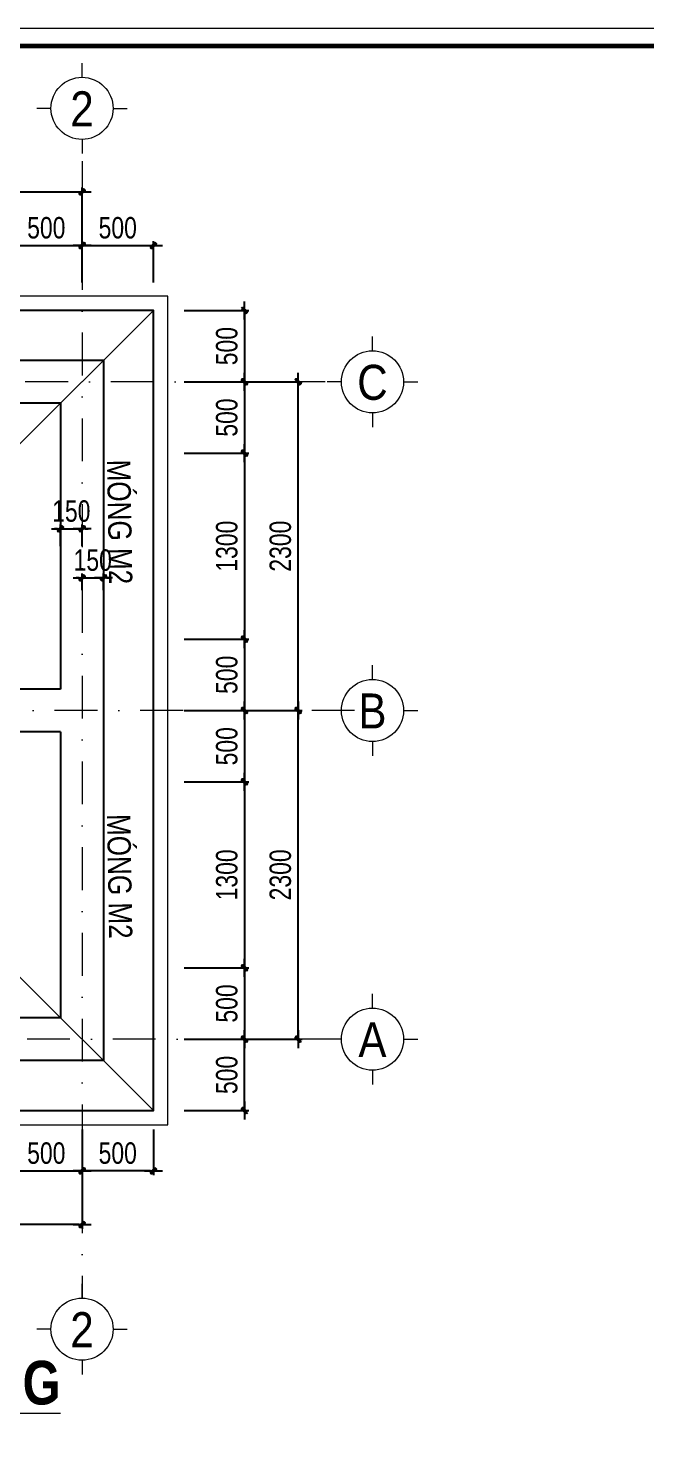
# Model space of a CAD drawing. Header units: millimetres. Extents: x 3293446 to 3468331, y 133678 to 182883.
# Drawn here: x 3330122 to 3334444, y 154599 to 164450 of the extents above; entities that cross this region are included whole.
import ezdxf
from ezdxf.enums import TextEntityAlignment as Align

# ---------------------------------------------------------------- set-up
doc = ezdxf.new("R2010")
doc.units = ezdxf.units.MM
doc.header["$LTSCALE"] = 600
doc.header["$MEASUREMENT"] = 0
doc.header["$PDMODE"] = 32
doc.linetypes.add('DASHDOT', pattern=[1, 0.5, -0.25, 0, -0.25])
doc.layers.get('0').update_dxf_attribs({"lineweight": 0})
doc.layers.get('Defpoints').update_dxf_attribs({"lineweight": 0})
doc.layers.add('DIM', color=1, linetype='Continuous')
for name, color, linetype, lineweight in [('Khungten_LCDI', 7, 'Continuous', 5), ('LC Dim', 8, 'Continuous', 18), ('LC ISO', 153, 'Continuous', 13), ('LC Net manh', 239, 'Continuous', 5), ('LC Net thay', 7, 'Continuous', 25), ('LC Net truc', 79, 'DASHDOT', 13), ('LC Text1', 3, 'Continuous', 20), ('LC Text2', 7, 'Continuous', 18)]:
    doc.layers.add(name, color=color, linetype=linetype, lineweight=lineweight)
doc.styles.add('HOATBIF', font='hoatbif.shx', dxfattribs={"width": 0.8})
doc.styles.add('Khungten', font='VHAVAN.TTF', dxfattribs={"width": 0.9, "height": 5000})
doc.styles.add('LC 1', font='VHAVANB.TTF')
doc.styles.add('LC3', font='VHARIALB.TTF', dxfattribs={"width": 0.8})
doc.styles.add('T2', font='VHARIAL.TTF', dxfattribs={"width": 0.8})
doc.styles.add('Title', font='VHBLACK.TTF', dxfattribs={"width": 0.8})
doc.dimstyles.new('Copy of 1-100 (1- 60)', dxfattribs={"dimscale": 60, "dimtxt": 2.5, "dimasz": 0.35, "dimexe": 0.5, "dimexo": 0, "dimgap": 0.8, "dimtad": 1, "dimdec": 0, "dimzin": 0, "dimdsep": 46, "dimtxsty": 'HOATBIF', "dimblk1": 'DOT', "dimblk2": 'DOT', "dimsah": 1, "dimcen": -1, "dimdle": 1, "dimclrd": 256, "dimclre": 256, "dimclrt": 4, "dimadec": 3, "dimazin": 2, "dimtfac": 0.333333, "dimtdec": 0, "dimtix": 1, "dimtmove": 2, "dimatfit": 3, "dimldrblk": 'DOT', "dimfxl": 1, "dimtvp": 0.833333, "dimtolj": 1, "dimtzin": 0, "dimarcsym": 0})

# ---------------------------------------------------------------- blocks, each defined once
blk = doc.blocks.new('TTRUC')
at = {"layer": 'LC ISO'}
for p, q in [((0, 6.95), (0, 10.13)), ((-6.95, 0), (-10.13, 0)), ((6.95, 0), (10.13, 0)), ((0, -6.95), (0, -10.13))]:
    blk.add_line(p, q, dxfattribs=at)
at = {"layer": 'LC Net manh'}
blk.add_circle((0, 0), 6.95, dxfattribs=at)
blk = doc.blocks.new('TIEUDE1')
at = {"layer": 'LC Text2', "color": 7, "style": 'LC 1'}
blk.add_attdef('TIªU§Ò', text='', height=5, dxfattribs=at).set_placement((0, 0), align=Align.BOTTOM_CENTER)
blk.add_attdef('TL', text='', height=3, dxfattribs=at).set_placement((0, -2), align=Align.TOP_CENTER)
blk = doc.blocks.new('lcdi fix')
at = {"layer": 'Defpoints', "lineweight": 0}
blk.add_lwpolyline([(-1200, -14850), (-1200, 14850), (40800, 14850), (40800, -14850)], close=True, dxfattribs=at)
at = {"layer": 'Khungten_LCDI', "color": 5, "lineweight": 60}
blk.add_lwpolyline([(0, -14650), (0, 14650), (40600, 14650), (40600, -14650)], close=True, dxfattribs=at)
at = {"color": 7, "style": 'Khungten', "width": 0.8}
for tag, p in [('REVISION', (39499, -10746)), ('NGAYHT', (39546, -11609))]:
    blk.add_attdef(tag, text='', height=200, dxfattribs=at).set_placement(p, align=Align.CENTER)
at = {"layer": 'LC Text1', "style": 'Title', "width": 3.882085}
for tag, p, p2 in [('TENBANVE1', (36913, -8886), (40339, -8886)), ('TENBANVE2', (36913, -9562), (40339, -9562))]:
    blk.add_attdef(tag, text='', height=250, dxfattribs=at).set_placement(p, p2, align=Align.FIT)
at = {"layer": 'LC Text1', "style": 'Title', "width": 0.7}
blk.add_attdef('SOBANVE', text='', height=250, dxfattribs=at).set_placement((39562, -13896), align=Align.CENTER)
blk = doc.blocks.new('DOT')
at = {"layer": 'DIM'}
for p, q in [((-3, 0), (3, 0)), ((-1, -1), (1, 1))]:
    blk.add_line(p, q, dxfattribs=at)
blk.add_lwpolyline([(0.5, 1), (-1, -0.5), (-0.5, -1), (1, 0.5)], close=True, dxfattribs=at)
blk = doc.blocks.new('*D103')
at = {"layer": 'Defpoints', "color": 0, "transparency": 16777216}
for p in [(3330498.5, 162928.9), (3329998.5, 162669.7), (3330498.5, 162669.7)]:
    blk.add_point(p, dxfattribs=at)
at = {"layer": 'LC Dim', "lineweight": -2, "transparency": 16777216}
for p, q in [((3329998.5, 162669.7), (3329998.5, 162958.9)), ((3330498.5, 162669.7), (3330498.5, 162958.9)), ((3330019.5, 162928.9), (3330477.5, 162928.9))]:
    blk.add_line(p, q, dxfattribs=at)
at = {"layer": 'LC Dim', "lineweight": -2, "transparency": 16777216, "xscale": 21, "yscale": 21, "zscale": 21, "rotation": 180}
blk.add_blockref('DOT', (3329998.5, 162928.9), dxfattribs=at)
at = {"layer": 'LC Dim', "lineweight": -2, "transparency": 16777216, "xscale": 21, "yscale": 21, "zscale": 21}
blk.add_blockref('DOT', (3330498.5, 162928.9), dxfattribs=at)
at = {"layer": 'LC Dim', "color": 4, "transparency": 16777216, "insert": (3330248.5, 163051.9), "char_height": 150, "attachment_point": 5, "style": 'HOATBIF'}
blk.add_mtext('\\A1;500', dxfattribs=at)
blk = doc.blocks.new('_Dot')
at = {"color": 0, "linetype": 'ByBlock', "lineweight": -2}
blk.add_line((-0.5, 0), (-1, 0), dxfattribs=at)
at = {"color": 0, "linetype": 'ByBlock', "const_width": 0.5}
blk.add_lwpolyline([(-0.25, 0, 1), (0.25, 0, 1)], format="xyb", close=True, dxfattribs=at)
blk = doc.blocks.new('*D104')
at = {"layer": 'Defpoints', "color": 0, "transparency": 16777216}
for p in [(3330498.5, 163303.9), (3325498.5, 162669.7), (3330498.5, 162669.7)]:
    blk.add_point(p, dxfattribs=at)
at = {"layer": 'LC Dim', "lineweight": -2, "transparency": 16777216}
for p, q in [((3325498.5, 162669.7), (3325498.5, 163333.9)), ((3330498.5, 162669.7), (3330498.5, 163333.9)), ((3325519.5, 163303.9), (3330477.5, 163303.9))]:
    blk.add_line(p, q, dxfattribs=at)
at = {"layer": 'LC Dim', "lineweight": -2, "transparency": 16777216, "xscale": 21, "yscale": 21, "zscale": 21, "rotation": 180}
blk.add_blockref('DOT', (3325498.5, 163303.9), dxfattribs=at)
at = {"layer": 'LC Dim', "lineweight": -2, "transparency": 16777216, "xscale": 21, "yscale": 21, "zscale": 21}
blk.add_blockref('DOT', (3330498.5, 163303.9), dxfattribs=at)
at = {"layer": 'LC Dim', "color": 4, "transparency": 16777216, "insert": (3327998.5, 163426.9), "char_height": 150, "attachment_point": 5, "style": 'HOATBIF'}
blk.add_mtext('\\A1;5000', dxfattribs=at)
blk = doc.blocks.new('*D115')
at = {"layer": 'Defpoints', "color": 0, "transparency": 16777216}
for p in [(3329998.5, 156743.5), (3330498.5, 156743.5), (3330498.5, 156453.6)]:
    blk.add_point(p, dxfattribs=at)
at = {"layer": 'LC Dim', "lineweight": -2, "transparency": 16777216}
for p, q in [((3329998.5, 156743.5), (3329998.5, 156423.6)), ((3330498.5, 156743.5), (3330498.5, 156423.6)), ((3330019.5, 156453.6), (3330477.5, 156453.6))]:
    blk.add_line(p, q, dxfattribs=at)
at = {"layer": 'LC Dim', "lineweight": -2, "transparency": 16777216, "xscale": 21, "yscale": 21, "zscale": 21, "rotation": 180}
blk.add_blockref('DOT', (3329998.5, 156453.6), dxfattribs=at)
at = {"layer": 'LC Dim', "lineweight": -2, "transparency": 16777216, "xscale": 21, "yscale": 21, "zscale": 21}
blk.add_blockref('DOT', (3330498.5, 156453.6), dxfattribs=at)
at = {"layer": 'LC Dim', "color": 4, "transparency": 16777216, "insert": (3330248.5, 156576.6), "char_height": 150, "attachment_point": 5, "style": 'HOATBIF'}
blk.add_mtext('\\A1;500', dxfattribs=at)
blk = doc.blocks.new('*D116')
at = {"layer": 'Defpoints', "color": 0, "transparency": 16777216}
for p in [(3325498.5, 156743.5), (3330498.5, 156743.5), (3325498.5, 156078.6)]:
    blk.add_point(p, dxfattribs=at)
at = {"layer": 'LC Dim', "lineweight": -2, "transparency": 16777216}
for p, q in [((3325498.5, 156743.5), (3325498.5, 156048.6)), ((3330498.5, 156743.5), (3330498.5, 156048.6)), ((3330477.5, 156078.6), (3325519.5, 156078.6))]:
    blk.add_line(p, q, dxfattribs=at)
at = {"layer": 'LC Dim', "lineweight": -2, "transparency": 16777216, "xscale": 21, "yscale": 21, "zscale": 21, "rotation": 180}
blk.add_blockref('DOT', (3325498.5, 156078.6), dxfattribs=at)
at = {"layer": 'LC Dim', "lineweight": -2, "transparency": 16777216, "xscale": 21, "yscale": 21, "zscale": 21}
blk.add_blockref('DOT', (3330498.5, 156078.6), dxfattribs=at)
at = {"layer": 'LC Dim', "color": 4, "transparency": 16777216, "insert": (3327998.5, 156201.6), "char_height": 150, "attachment_point": 5, "style": 'HOATBIF'}
blk.add_mtext('\\A1;5000', dxfattribs=at)
blk = doc.blocks.new('*D117')
at = {"layer": 'Defpoints', "color": 0, "transparency": 16777216}
for p in [(3331212.5, 161974.5), (3331212.5, 161474.5), (3331635, 161474.5)]:
    blk.add_point(p, dxfattribs=at)
at = {"layer": 'LC Dim', "lineweight": -2, "transparency": 16777216}
for p, q in [((3331212.5, 161974.5), (3331665, 161974.5)), ((3331635, 161953.5), (3331635, 161495.5)), ((3331212.5, 161474.5), (3331665, 161474.5))]:
    blk.add_line(p, q, dxfattribs=at)
at = {"layer": 'LC Dim', "lineweight": -2, "transparency": 16777216, "xscale": 21, "yscale": 21, "zscale": 21}
for p, rotation in [((3331635, 161974.5), 90), ((3331635, 161474.5), 270)]:
    blk.add_blockref('DOT', p, dxfattribs=dict(at, rotation=rotation))
at = {"layer": 'LC Dim', "color": 4, "transparency": 16777216, "insert": (3331512, 161724.5), "char_height": 150, "attachment_point": 5, "rotation": 90, "style": 'HOATBIF'}
blk.add_mtext('\\A1;500', dxfattribs=at)
blk = doc.blocks.new('*D118')
at = {"layer": 'Defpoints', "color": 0, "transparency": 16777216}
for p in [(3331212.5, 161474.5), (3331212.5, 160174.5), (3331635, 160174.5)]:
    blk.add_point(p, dxfattribs=at)
at = {"layer": 'LC Dim', "lineweight": -2, "transparency": 16777216}
for p, q in [((3331212.5, 161474.5), (3331665, 161474.5)), ((3331635, 161453.5), (3331635, 160195.5)), ((3331212.5, 160174.5), (3331665, 160174.5))]:
    blk.add_line(p, q, dxfattribs=at)
at = {"layer": 'LC Dim', "lineweight": -2, "transparency": 16777216, "xscale": 21, "yscale": 21, "zscale": 21}
for p, rotation in [((3331635, 161474.5), 90), ((3331635, 160174.5), 270)]:
    blk.add_blockref('DOT', p, dxfattribs=dict(at, rotation=rotation))
at = {"layer": 'LC Dim', "color": 4, "transparency": 16777216, "insert": (3331512, 160824.5), "char_height": 150, "attachment_point": 5, "rotation": 90, "style": 'HOATBIF'}
blk.add_mtext('\\A1;1300', dxfattribs=at)
blk = doc.blocks.new('*D119')
at = {"layer": 'Defpoints', "color": 0, "transparency": 16777216}
for p in [(3331212.5, 160174.5), (3331212.5, 159674.5), (3331635, 159674.5)]:
    blk.add_point(p, dxfattribs=at)
at = {"layer": 'LC Dim', "lineweight": -2, "transparency": 16777216}
for p, q in [((3331212.5, 160174.5), (3331665, 160174.5)), ((3331635, 160153.5), (3331635, 159695.5)), ((3331212.5, 159674.5), (3331665, 159674.5))]:
    blk.add_line(p, q, dxfattribs=at)
at = {"layer": 'LC Dim', "lineweight": -2, "transparency": 16777216, "xscale": 21, "yscale": 21, "zscale": 21}
for p, rotation in [((3331635, 160174.5), 90), ((3331635, 159674.5), 270)]:
    blk.add_blockref('DOT', p, dxfattribs=dict(at, rotation=rotation))
at = {"layer": 'LC Dim', "color": 4, "transparency": 16777216, "insert": (3331512, 159924.5), "char_height": 150, "attachment_point": 5, "rotation": 90, "style": 'HOATBIF'}
blk.add_mtext('\\A1;500', dxfattribs=at)
blk = doc.blocks.new('*D120')
at = {"layer": 'Defpoints', "color": 0, "transparency": 16777216}
for p in [(3331212.5, 159674.5), (3331212.5, 159174.5), (3331635, 159174.5)]:
    blk.add_point(p, dxfattribs=at)
at = {"layer": 'LC Dim', "lineweight": -2, "transparency": 16777216}
for p, q in [((3331212.5, 159674.5), (3331665, 159674.5)), ((3331635, 159653.5), (3331635, 159195.5)), ((3331212.5, 159174.5), (3331665, 159174.5))]:
    blk.add_line(p, q, dxfattribs=at)
at = {"layer": 'LC Dim', "lineweight": -2, "transparency": 16777216, "xscale": 21, "yscale": 21, "zscale": 21}
for p, rotation in [((3331635, 159674.5), 90), ((3331635, 159174.5), 270)]:
    blk.add_blockref('DOT', p, dxfattribs=dict(at, rotation=rotation))
at = {"layer": 'LC Dim', "color": 4, "transparency": 16777216, "insert": (3331512, 159424.5), "char_height": 150, "attachment_point": 5, "rotation": 90, "style": 'HOATBIF'}
blk.add_mtext('\\A1;500', dxfattribs=at)
blk = doc.blocks.new('*D121')
at = {"layer": 'Defpoints', "color": 0, "transparency": 16777216}
for p in [(3331212.5, 159174.5), (3331212.5, 157874.5), (3331635, 157874.5)]:
    blk.add_point(p, dxfattribs=at)
at = {"layer": 'LC Dim', "lineweight": -2, "transparency": 16777216}
for p, q in [((3331212.5, 159174.5), (3331665, 159174.5)), ((3331635, 159153.5), (3331635, 157895.5)), ((3331212.5, 157874.5), (3331665, 157874.5))]:
    blk.add_line(p, q, dxfattribs=at)
at = {"layer": 'LC Dim', "lineweight": -2, "transparency": 16777216, "xscale": 21, "yscale": 21, "zscale": 21}
for p, rotation in [((3331635, 159174.5), 90), ((3331635, 157874.5), 270)]:
    blk.add_blockref('DOT', p, dxfattribs=dict(at, rotation=rotation))
at = {"layer": 'LC Dim', "color": 4, "transparency": 16777216, "insert": (3331512, 158524.5), "char_height": 150, "attachment_point": 5, "rotation": 90, "style": 'HOATBIF'}
blk.add_mtext('\\A1;1300', dxfattribs=at)
blk = doc.blocks.new('*D122')
at = {"layer": 'Defpoints', "color": 0, "transparency": 16777216}
for p in [(3331212.5, 157874.5), (3331212.5, 157374.5), (3331635, 157374.5)]:
    blk.add_point(p, dxfattribs=at)
at = {"layer": 'LC Dim', "lineweight": -2, "transparency": 16777216}
for p, q in [((3331212.5, 157874.5), (3331665, 157874.5)), ((3331635, 157853.5), (3331635, 157395.5)), ((3331212.5, 157374.5), (3331665, 157374.5))]:
    blk.add_line(p, q, dxfattribs=at)
at = {"layer": 'LC Dim', "lineweight": -2, "transparency": 16777216, "xscale": 21, "yscale": 21, "zscale": 21}
for p, rotation in [((3331635, 157874.5), 90), ((3331635, 157374.5), 270)]:
    blk.add_blockref('DOT', p, dxfattribs=dict(at, rotation=rotation))
at = {"layer": 'LC Dim', "color": 4, "transparency": 16777216, "insert": (3331512, 157624.5), "char_height": 150, "attachment_point": 5, "rotation": 90, "style": 'HOATBIF'}
blk.add_mtext('\\A1;500', dxfattribs=at)
blk = doc.blocks.new('*D123')
at = {"layer": 'Defpoints', "color": 0, "transparency": 16777216}
for p in [(3331212.5, 159674.5), (3332010, 159674.5), (3331212.5, 157374.5)]:
    blk.add_point(p, dxfattribs=at)
at = {"layer": 'LC Dim', "lineweight": -2, "transparency": 16777216}
for p, q in [((3331212.5, 159674.5), (3332040, 159674.5)), ((3332010, 157395.5), (3332010, 159653.5)), ((3331212.5, 157374.5), (3332040, 157374.5))]:
    blk.add_line(p, q, dxfattribs=at)
at = {"layer": 'LC Dim', "lineweight": -2, "transparency": 16777216, "xscale": 21, "yscale": 21, "zscale": 21}
for p, rotation in [((3332010, 159674.5), 90), ((3332010, 157374.5), 270)]:
    blk.add_blockref('DOT', p, dxfattribs=dict(at, rotation=rotation))
at = {"layer": 'LC Dim', "color": 4, "transparency": 16777216, "insert": (3331887, 158524.5), "char_height": 150, "attachment_point": 5, "rotation": 90, "style": 'HOATBIF'}
blk.add_mtext('\\A1;2300', dxfattribs=at)
blk = doc.blocks.new('*D124')
at = {"layer": 'Defpoints', "color": 0, "transparency": 16777216}
for p in [(3331212.5, 161974.5), (3332010, 161974.5), (3331212.5, 159674.5)]:
    blk.add_point(p, dxfattribs=at)
at = {"layer": 'LC Dim', "lineweight": -2, "transparency": 16777216}
for p, q in [((3331212.5, 161974.5), (3332040, 161974.5)), ((3332010, 159695.5), (3332010, 161953.5)), ((3331212.5, 159674.5), (3332040, 159674.5))]:
    blk.add_line(p, q, dxfattribs=at)
at = {"layer": 'LC Dim', "lineweight": -2, "transparency": 16777216, "xscale": 21, "yscale": 21, "zscale": 21}
for p, rotation in [((3332010, 161974.5), 90), ((3332010, 159674.5), 270)]:
    blk.add_blockref('DOT', p, dxfattribs=dict(at, rotation=rotation))
at = {"layer": 'LC Dim', "color": 4, "transparency": 16777216, "insert": (3331887, 160824.5), "char_height": 150, "attachment_point": 5, "rotation": 90, "style": 'HOATBIF'}
blk.add_mtext('\\A1;2300', dxfattribs=at)
blk = doc.blocks.new('*D133')
at = {"layer": 'Defpoints', "color": 0, "transparency": 16777216}
for p in [(3330498.5, 160946.5), (3330348.5, 160824.5), (3330498.5, 160824.5)]:
    blk.add_point(p, dxfattribs=at)
at = {"layer": 'LC Dim', "lineweight": -2, "transparency": 16777216}
for p, q in [((3330348.5, 160824.5), (3330348.5, 160976.5)), ((3330498.5, 160824.5), (3330498.5, 160976.5)), ((3330327.5, 160946.5), (3330306.5, 160946.5)), ((3330348.5, 160946.5), (3330498.5, 160946.5)), ((3330519.5, 160946.5), (3330540.5, 160946.5))]:
    blk.add_line(p, q, dxfattribs=at)
at = {"layer": 'LC Dim', "lineweight": -2, "transparency": 16777216, "xscale": 21, "yscale": 21, "zscale": 21}
blk.add_blockref('DOT', (3330348.5, 160946.5), dxfattribs=at)
at = {"layer": 'LC Dim', "lineweight": -2, "transparency": 16777216, "xscale": 21, "yscale": 21, "zscale": 21, "rotation": 180}
blk.add_blockref('DOT', (3330498.5, 160946.5), dxfattribs=at)
at = {"layer": 'LC Dim', "color": 4, "transparency": 16777216, "insert": (3330423.5, 161069.5), "char_height": 150, "attachment_point": 5, "style": 'HOATBIF'}
blk.add_mtext('\\A1;150', dxfattribs=at)
blk = doc.blocks.new('*D134')
at = {"layer": 'Defpoints', "color": 0, "transparency": 16777216}
for p in [(3330648.5, 160603), (3330498.5, 160517.5), (3330648.5, 160517.5)]:
    blk.add_point(p, dxfattribs=at)
at = {"layer": 'LC Dim', "lineweight": -2, "transparency": 16777216}
for p, q in [((3330477.5, 160603), (3330456.5, 160603)), ((3330498.5, 160517.5), (3330498.5, 160633)), ((3330498.5, 160603), (3330648.5, 160603)), ((3330648.5, 160517.5), (3330648.5, 160633)), ((3330669.5, 160603), (3330690.5, 160603))]:
    blk.add_line(p, q, dxfattribs=at)
at = {"layer": 'LC Dim', "lineweight": -2, "transparency": 16777216, "xscale": 21, "yscale": 21, "zscale": 21}
blk.add_blockref('DOT', (3330498.5, 160603), dxfattribs=at)
at = {"layer": 'LC Dim', "lineweight": -2, "transparency": 16777216, "xscale": 21, "yscale": 21, "zscale": 21, "rotation": 180}
blk.add_blockref('DOT', (3330648.5, 160603), dxfattribs=at)
at = {"layer": 'LC Dim', "color": 4, "transparency": 16777216, "insert": (3330573.5, 160726), "char_height": 150, "attachment_point": 5, "style": 'HOATBIF'}
blk.add_mtext('\\A1;150', dxfattribs=at)
blk = doc.blocks.new('*D136')
at = {"layer": 'Defpoints', "color": 0, "transparency": 16777216}
for p in [(3331212.5, 157374.5), (3331635, 157374.5), (3331212.5, 156874.5)]:
    blk.add_point(p, dxfattribs=at)
at = {"layer": 'LC Dim', "lineweight": -2, "transparency": 16777216}
for p, q in [((3331212.5, 157374.5), (3331665, 157374.5)), ((3331635, 156895.5), (3331635, 157353.5)), ((3331212.5, 156874.5), (3331665, 156874.5))]:
    blk.add_line(p, q, dxfattribs=at)
at = {"layer": 'LC Dim', "lineweight": -2, "transparency": 16777216, "xscale": 21, "yscale": 21, "zscale": 21}
for p, rotation in [((3331635, 157374.5), 90), ((3331635, 156874.5), 270)]:
    blk.add_blockref('DOT', p, dxfattribs=dict(at, rotation=rotation))
at = {"layer": 'LC Dim', "color": 4, "transparency": 16777216, "insert": (3331512, 157124.5), "char_height": 150, "attachment_point": 5, "rotation": 90, "style": 'HOATBIF'}
blk.add_mtext('\\A1;500', dxfattribs=at)
blk = doc.blocks.new('*D138')
at = {"layer": 'Defpoints', "color": 0, "transparency": 16777216}
for p in [(3330498.5, 156743.5), (3330998.5, 156743.5), (3330498.5, 156453.6)]:
    blk.add_point(p, dxfattribs=at)
at = {"layer": 'LC Dim', "lineweight": -2, "transparency": 16777216}
for p, q in [((3330498.5, 156743.5), (3330498.5, 156423.6)), ((3330998.5, 156743.5), (3330998.5, 156423.6)), ((3330977.5, 156453.6), (3330519.5, 156453.6))]:
    blk.add_line(p, q, dxfattribs=at)
at = {"layer": 'LC Dim', "lineweight": -2, "transparency": 16777216, "xscale": 21, "yscale": 21, "zscale": 21, "rotation": 180}
blk.add_blockref('DOT', (3330498.5, 156453.6), dxfattribs=at)
at = {"layer": 'LC Dim', "lineweight": -2, "transparency": 16777216, "xscale": 21, "yscale": 21, "zscale": 21}
blk.add_blockref('DOT', (3330998.5, 156453.6), dxfattribs=at)
at = {"layer": 'LC Dim', "color": 4, "transparency": 16777216, "insert": (3330748.5, 156576.6), "char_height": 150, "attachment_point": 5, "style": 'HOATBIF'}
blk.add_mtext('\\A1;500', dxfattribs=at)
blk = doc.blocks.new('*D139')
at = {"layer": 'Defpoints', "color": 0, "transparency": 16777216}
for p in [(3331212.5, 162474.5), (3331212.5, 161974.5), (3331635, 161974.5)]:
    blk.add_point(p, dxfattribs=at)
at = {"layer": 'LC Dim', "lineweight": -2, "transparency": 16777216}
for p, q in [((3331212.5, 162474.5), (3331665, 162474.5)), ((3331635, 162453.5), (3331635, 161995.5)), ((3331212.5, 161974.5), (3331665, 161974.5))]:
    blk.add_line(p, q, dxfattribs=at)
at = {"layer": 'LC Dim', "lineweight": -2, "transparency": 16777216, "xscale": 21, "yscale": 21, "zscale": 21}
for p, rotation in [((3331635, 162474.5), 90), ((3331635, 161974.5), 270)]:
    blk.add_blockref('DOT', p, dxfattribs=dict(at, rotation=rotation))
at = {"layer": 'LC Dim', "color": 4, "transparency": 16777216, "insert": (3331512, 162224.5), "char_height": 150, "attachment_point": 5, "rotation": 90, "style": 'HOATBIF'}
blk.add_mtext('\\A1;500', dxfattribs=at)
blk = doc.blocks.new('*D141')
at = {"layer": 'Defpoints', "color": 0, "transparency": 16777216}
for p in [(3330998.5, 162928.9), (3330498.5, 162669.7), (3330998.5, 162669.7)]:
    blk.add_point(p, dxfattribs=at)
at = {"layer": 'LC Dim', "lineweight": -2, "transparency": 16777216}
for p, q in [((3330498.5, 162669.7), (3330498.5, 162958.9)), ((3330998.5, 162669.7), (3330998.5, 162958.9)), ((3330519.5, 162928.9), (3330977.5, 162928.9))]:
    blk.add_line(p, q, dxfattribs=at)
at = {"layer": 'LC Dim', "lineweight": -2, "transparency": 16777216, "xscale": 21, "yscale": 21, "zscale": 21, "rotation": 180}
blk.add_blockref('DOT', (3330498.5, 162928.9), dxfattribs=at)
at = {"layer": 'LC Dim', "lineweight": -2, "transparency": 16777216, "xscale": 21, "yscale": 21, "zscale": 21}
blk.add_blockref('DOT', (3330998.5, 162928.9), dxfattribs=at)
at = {"layer": 'LC Dim', "color": 4, "transparency": 16777216, "insert": (3330748.5, 163051.9), "char_height": 150, "attachment_point": 5, "style": 'HOATBIF'}
blk.add_mtext('\\A1;500', dxfattribs=at)

msp = doc.modelspace()

# ---------------------------------------------------------------- linework, layer by layer
at = {"layer": 'LC Net manh', "ltscale": 0.5}
for p, q in [((3329998.5, 161474.5), (3330998.5, 162474.5)), ((3329998.5, 157874.5), (3330998.5, 156874.5))]:
    msp.add_line(p, q, dxfattribs=at)
at = {"layer": 'LC Net manh'}
msp.add_lwpolyline([(3324898.5, 156774.5), (3331098.5, 156774.5), (3331098.5, 162574.5), (3324898.5, 162574.5)], close=True, dxfattribs=at)
at = {"layer": 'LC Net thay'}
for p, q in [((3330648.5, 162124.5), (3325348.5, 162124.5)), ((3330648.5, 162124.5), (3330648.5, 157224.5)), ((3330348.5, 161824.5), (3325648.5, 161824.5)), ((3330348.5, 161824.5), (3330348.5, 159824.5)), ((3330348.5, 159824.5), (3325648.5, 159824.5)), ((3330348.5, 159524.5), (3325648.5, 159524.5)), ((3330348.5, 159524.5), (3330348.5, 157524.5)), ((3330348.5, 157524.5), (3325648.5, 157524.5)), ((3330648.5, 157224.5), (3325348.5, 157224.5))]:
    msp.add_line(p, q, dxfattribs=at)
msp.add_lwpolyline([(3324998.5, 156874.5), (3330998.5, 156874.5), (3330998.5, 162474.5), (3324998.5, 162474.5)], close=True, dxfattribs=at)
at = {"layer": 'LC Net truc'}
for p, q in [((3330498.5, 163519), (3330498.5, 155562)), ((3332201, 161974.5), (3323739, 161974.5)), ((3332406.5, 159674.5), (3323739, 159674.5)), ((3332214, 157374.5), (3323757.5, 157374.5))]:
    msp.add_line(p, q, dxfattribs=at)

# ---------------------------------------------------------------- block references
at = {"layer": 'LC ISO', "xscale": 31.2766291057588, "yscale": 31.2766291057588, "zscale": 31.2766291057588}
for p in [(3330498.5, 163888.4), (3332530.9, 161974.5), (3332530.9, 159674.5), (3332530.9, 157374.5), (3330498.5, 155345.1)]:
    msp.add_blockref('TTRUC', p, dxfattribs=at)
at = {"layer": 'LC Net thay', "xscale": 0.6206639722545443, "yscale": 0.6206639722545443, "zscale": 0.6206639722545443}
msp.add_blockref('lcdi fix', (3322717.8, 155232.7), dxfattribs=at)
at = {"layer": 'LC Text2'}
ref = msp.add_blockref('TIEUDE1', (3328043.1, 154726.4), dxfattribs=dict(at, xscale=62.06639722556326, yscale=62.06639722556326, zscale=62.06639722556326))
ref.add_attrib('TIªU§Ò', '%%UmÆt b»ng kÕt cÊu mãng', dxfattribs={"color": 7, "height": 305.641, "style": 'LC3', "width": 0.8}).set_placement((3328043.1, 154726.4), align=Align.BOTTOM_CENTER)

# ---------------------------------------------------------------- texts
at = {"layer": 'LC Text1', "ltscale": 0.2, "style": 'LC 1', "width": 0.9}
for s, p in [('2', (3330498.5, 163689.2)), ('c', (3332530.9, 161775.3)), ('b', (3332530.9, 159475.3)), ('a', (3332530.9, 157175.3)), ('2', (3330498.5, 155145.9))]:
    msp.add_text(s, height=244.9, dxfattribs=at).set_placement(p, align=Align.BOTTOM_CENTER)
at = {"layer": 'LC Text2', "style": 'T2', "width": 0.8}
for p in [(3330673, 161429), (3330673, 158949)]:
    msp.add_text('mãng m2', height=163.38, rotation=270.9833, dxfattribs=at).set_placement(p)

# ---------------------------------------------------------------- dimensions: what is measured, and where the dimension line sits
at = {"layer": 'LC Dim'}
for base, p1, p2, picture, middle in [((3330498.5, 163303.9), (3325498.5, 162669.7), (3330498.5, 162669.7), '*D104', (3327998.5, 163426.9)), ((3330498.5, 162928.9), (3329998.5, 162669.7), (3330498.5, 162669.7), '*D103', (3330248.5, 163051.9)), ((3330998.5, 162928.9), (3330498.5, 162669.7), (3330998.5, 162669.7), '*D141', (3330748.5, 163051.9)), ((3330498.5, 160946.5), (3330348.5, 160824.5), (3330498.5, 160824.5), '*D133', (3330423.5, 161069.5)), ((3330648.5, 160603), (3330498.5, 160517.5), (3330648.5, 160517.5), '*D134', (3330573.5, 160726)), ((3325498.5, 156078.6), (3330498.5, 156743.5), (3325498.5, 156743.5), '*D116', (3327998.5, 156201.6)), ((3330498.5, 156453.6), (3329998.5, 156743.5), (3330498.5, 156743.5), '*D115', (3330248.5, 156576.6)), ((3330498.5, 156453.6), (3330998.5, 156743.5), (3330498.5, 156743.5), '*D138', (3330748.5, 156576.6))]:
    dim = msp.add_linear_dim(base=base, p1=p1, p2=p2, dimstyle='Copy of 1-100 (1- 60)', dxfattribs=at)
    dim.commit()
    dim.dimension.update_dxf_attribs({"geometry": picture, "text_midpoint": middle})
for base, p1, p2, picture, middle in [((3331635, 161974.5), (3331212.5, 162474.5), (3331212.5, 161974.5), '*D139', (3331512, 162224.5)), ((3331635, 161474.5), (3331212.5, 161974.5), (3331212.5, 161474.5), '*D117', (3331512, 161724.5)), ((3332010, 161974.5), (3331212.5, 159674.5), (3331212.5, 161974.5), '*D124', (3331887, 160824.5)), ((3331635, 160174.5), (3331212.5, 161474.5), (3331212.5, 160174.5), '*D118', (3331512, 160824.5)), ((3331635, 159674.5), (3331212.5, 160174.5), (3331212.5, 159674.5), '*D119', (3331512, 159924.5)), ((3331635, 159174.5), (3331212.5, 159674.5), (3331212.5, 159174.5), '*D120', (3331512, 159424.5)), ((3332010, 159674.5), (3331212.5, 157374.5), (3331212.5, 159674.5), '*D123', (3331887, 158524.5)), ((3331635, 157874.5), (3331212.5, 159174.5), (3331212.5, 157874.5), '*D121', (3331512, 158524.5)), ((3331635, 157374.5), (3331212.5, 157874.5), (3331212.5, 157374.5), '*D122', (3331512, 157624.5)), ((3331635, 157374.5), (3331212.5, 156874.5), (3331212.5, 157374.5), '*D136', (3331512, 157124.5))]:
    dim = msp.add_linear_dim(base=base, p1=p1, p2=p2, angle=90, dimstyle='Copy of 1-100 (1- 60)', dxfattribs=at)
    dim.commit()
    dim.dimension.update_dxf_attribs({"geometry": picture, "text_midpoint": middle})

doc.saveas('drawing.dxf')
